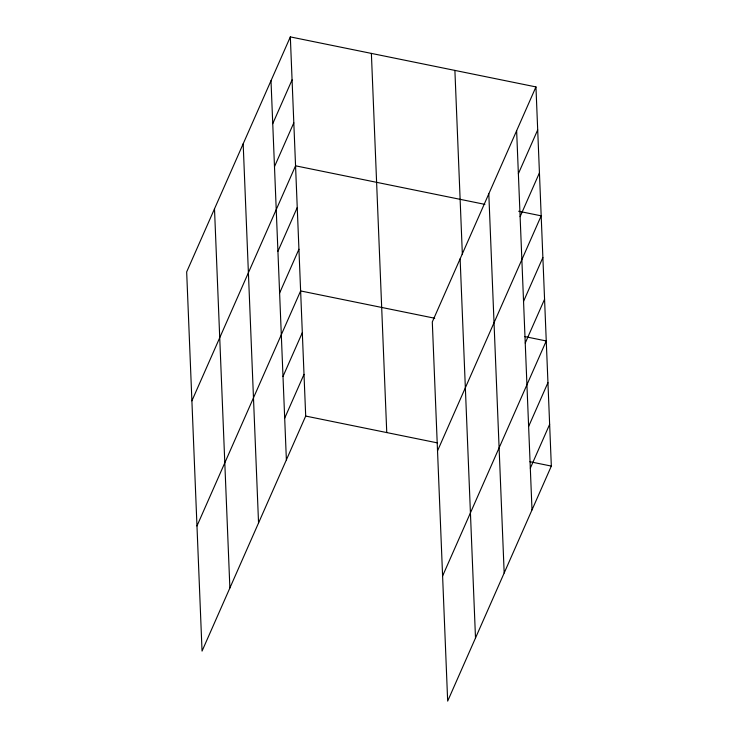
<?xml version="1.0" encoding="UTF-8"?>
<svg xmlns="http://www.w3.org/2000/svg" width="738" height="738" viewBox="0 0 738 738"><rect width="100%" height="100%" fill="white"/><g stroke="black" fill="none" stroke-linecap="round" stroke-linejoin="round"><path stroke-width="1.11" d="M290.329 36.9L186.668 271.916L202.046 651.082L305.698 416.066L290.329 36.9L535.954 86.918L551.332 466.084L447.671 701.1L432.302 321.934L535.954 86.918M272.746 123.68L292.073 79.87M274.49 166.65L293.807 122.84M191.898 400.835L295.551 165.819L484.894 204.371M277.922 251.335L297.248 207.526M279.61 293.041L298.936 249.232M196.972 525.954L300.624 290.938L434.728 318.244M282.995 376.454L302.322 332.654M284.693 418.169L304.01 374.36M518.371 173.698L537.698 129.888M520.115 216.668L539.441 172.858M437.523 450.853L541.185 215.837L518.666 211.252M523.546 301.353L542.873 257.544M525.244 343.059L544.561 299.25M442.597 575.972L546.258 340.956L524.866 336.602M528.62 426.472L547.947 382.662M530.318 468.187L549.635 424.378M305.698 416.066L437.542 442.911M529.939 461.73L551.332 466.084M516.628 130.727L532.006 509.893M488.805 193.826L504.174 572.992M454.894 70.414L462.366 254.564M460.125 258.835L475.503 638.001M371.38 53.404L386.758 432.569M271.003 80.71L286.381 459.875M243.171 143.809L258.549 522.974M214.5 208.817L229.878 587.983"/></g></svg>
